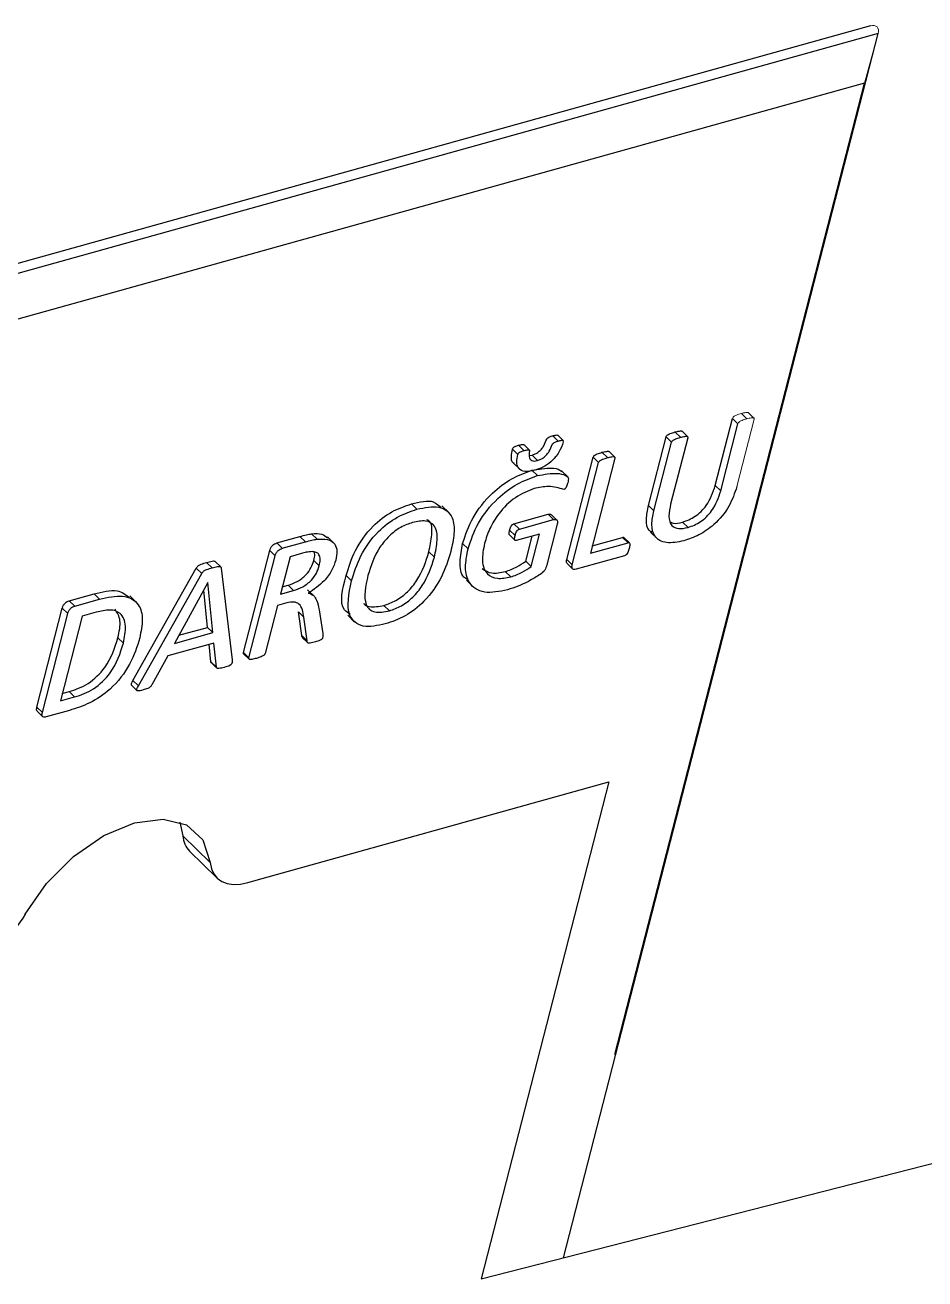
# Model space of a CAD drawing. Header units: millimetres. Extents: x 221 to 2771, y 196 to 840.
# Drawn here: x 936.946 to 938.846, y 302.73 to 305.377 of the extents above; entities that cross this region are included whole.
import ezdxf

# ---------------------------------------------------------------- set-up
doc = ezdxf.new("R2010")
doc.units = ezdxf.units.MM

# ---------------------------------------------------------------- blocks, each defined once
blk = doc.blocks.new('K-2-A')
at = {"color": 0}
for p, q in [((-1347.412, -9184.53), (-1381.565, -9194.048)), ((-1347.197, -9184.748), (-1381.344, -9194.264)), ((-1356.058, -9219.212), (-1347.197, -9184.748)), ((-1347.578, -9186.144), (-1380.32, -9195.268)), ((-1354.608, -9213.486), (-1347.578, -9186.144)), ((-1351.781, -9197.471), (-1351.296, -9195.583)), ((-1351.628, -9197.622), (-1351.142, -9195.733)), ((-1356.201, -9196.219), (-1356.354, -9196.069)), ((-1356.064, -9196.206), (-1356.217, -9196.056)), ((-1353.662, -9198.032), (-1353.166, -9196.104)), ((-1353.013, -9196.254), (-1353.166, -9196.104)), ((-1352.557, -9196.127), (-1353.037, -9197.994)), ((-1352.764, -9196.114), (-1352.917, -9195.963)), ((-1352.562, -9196.093), (-1352.715, -9195.942)), ((-1357.337, -9196.597), (-1357.49, -9196.446)), ((-1357.17, -9196.489), (-1357.323, -9196.339)), ((-1357.019, -9196.47), (-1357.172, -9196.32)), ((-1354.819, -9196.686), (-1354.972, -9196.536)), ((-1354.615, -9196.665), (-1354.769, -9196.514)), ((-1353.509, -9198.182), (-1353.013, -9196.254)), ((-1357.468, -9196.836), (-1357.276, -9197.023)), ((-1357.022, -9196.63), (-1356.939, -9196.616)), ((-1356.786, -9196.766), (-1356.939, -9196.616)), ((-1355.959, -9199.552), (-1355.22, -9196.676)), ((-1355.806, -9199.702), (-1355.066, -9196.827)), ((-1354.61, -9196.699), (-1355.298, -9199.376)), ((-1355.066, -9196.827), (-1355.22, -9196.676)), ((-1356.788, -9197.192), (-1356.941, -9197.042)), ((-1355.924, -9197.239), (-1356.116, -9197.052)), ((-1351.628, -9197.622), (-1351.781, -9197.471)), ((-1360.181, -9198.138), (-1360.334, -9197.988)), ((-1359.285, -9198.231), (-1359.477, -9198.043)), ((-1357.448, -9198.547), (-1356.485, -9198.278)), ((-1356.331, -9198.428), (-1356.485, -9198.278)), ((-1356.24, -9198.443), (-1356.393, -9198.293)), ((-1353.509, -9198.182), (-1353.662, -9198.032)), ((-1357.295, -9198.697), (-1357.448, -9198.547)), ((-1357.295, -9198.697), (-1356.331, -9198.428)), ((-1356.231, -9198.556), (-1356.536, -9199.741)), ((-1352.548, -9198.652), (-1352.701, -9198.502)), ((-1364.128, -9199.087), (-1363.473, -9198.905)), ((-1363.32, -9199.055), (-1363.473, -9198.905)), ((-1362.992, -9198.981), (-1363.145, -9198.831)), ((-1362.511, -9199.099), (-1362.702, -9198.911)), ((-1357.574, -9198.863), (-1357.42, -9199.013)), ((-1357.416, -9198.881), (-1357.57, -9198.731)), ((-1356.727, -9198.837), (-1357.383, -9199.02)), ((-1357.116, -9199.602), (-1356.934, -9198.895)), ((-1356.962, -9199.752), (-1356.727, -9198.837)), ((-1355.245, -9199.168), (-1354.391, -9198.93)), ((-1354.237, -9199.08), (-1354.391, -9198.93)), ((-1354.199, -9199.087), (-1354.352, -9198.937)), ((-1353.6, -9198.787), (-1353.408, -9198.975)), ((-1365.063, -9202.174), (-1364.323, -9199.298)), ((-1364.17, -9199.448), (-1364.323, -9199.298)), ((-1363.974, -9199.238), (-1364.128, -9199.087)), ((-1363.974, -9199.238), (-1363.32, -9199.055)), ((-1363.432, -9199.385), (-1363.753, -9199.474)), ((-1359.69, -9199.488), (-1359.843, -9199.337)), ((-1358.741, -9199.254), (-1358.894, -9199.104)), ((-1355.298, -9199.376), (-1354.237, -9199.08)), ((-1365.949, -9199.788), (-1366.103, -9199.638)), ((-1365.702, -9199.76), (-1365.856, -9199.61)), ((-1364.91, -9202.324), (-1364.17, -9199.448)), ((-1363.753, -9199.474), (-1364.025, -9200.53)), ((-1362.93, -9199.733), (-1363.084, -9199.583)), ((-1356.962, -9199.752), (-1357.116, -9199.602)), ((-1355.806, -9199.702), (-1355.959, -9199.552)), ((-1355.952, -9199.663), (-1355.799, -9199.813)), ((-1354.335, -9199.448), (-1355.696, -9199.828)), ((-1368.174, -9202.961), (-1366.391, -9199.795)), ((-1368.021, -9203.112), (-1366.238, -9199.946)), ((-1366.238, -9199.946), (-1366.391, -9199.795)), ((-1365.688, -9199.795), (-1365.382, -9202.378)), ((-1362.023, -9200.158), (-1362.176, -9200.008)), ((-1357.539, -9200.043), (-1357.692, -9199.893)), ((-1366.07, -9200.205), (-1367.008, -9201.915)), ((-1366.078, -9201.463), (-1366.184, -9200.414)), ((-1366.068, -9200.204), (-1366.07, -9200.205)), ((-1365.925, -9201.613), (-1366.068, -9200.204)), ((-1364.025, -9200.53), (-1363.652, -9200.426)), ((-1363.971, -9200.322), (-1363.805, -9200.275)), ((-1363.652, -9200.426), (-1363.805, -9200.275)), ((-1363.067, -9200.595), (-1363.259, -9200.408)), ((-1358.789, -9200.137), (-1358.598, -9200.325)), ((-1369.968, -9200.715), (-1369.27, -9200.52)), ((-1369.815, -9200.865), (-1369.968, -9200.715)), ((-1369.815, -9200.865), (-1369.116, -9200.671)), ((-1369.116, -9200.671), (-1369.27, -9200.52)), ((-1368.072, -9200.766), (-1368.264, -9200.578)), ((-1363.842, -9200.777), (-1364.107, -9200.851)), ((-1370.88, -9203.709), (-1370.164, -9200.926)), ((-1370.726, -9203.86), (-1370.011, -9201.076)), ((-1369.606, -9201.148), (-1370.219, -9203.534)), ((-1370.011, -9201.076), (-1370.164, -9200.926)), ((-1369.208, -9201.037), (-1369.606, -9201.148)), ((-1364.107, -9200.851), (-1364.453, -9202.195)), ((-1363.423, -9201.695), (-1363.518, -9201.031)), ((-1363.365, -9201.181), (-1363.518, -9201.031)), ((-1362.937, -9200.966), (-1362.835, -9201.58)), ((-1362.125, -9201.125), (-1361.933, -9201.313)), ((-1360.955, -9200.995), (-1361.108, -9200.845)), ((-1366.883, -9201.687), (-1366.078, -9201.463)), ((-1365.925, -9201.613), (-1366.078, -9201.463)), ((-1363.27, -9201.845), (-1363.365, -9201.181)), ((-1368.445, -9201.907), (-1368.599, -9201.756)), ((-1367.008, -9201.915), (-1365.925, -9201.613)), ((-1363.27, -9201.845), (-1363.423, -9201.695)), ((-1363.407, -9201.746), (-1363.254, -9201.896)), ((-1365.899, -9201.904), (-1367.194, -9202.265)), ((-1365.979, -9202.432), (-1366.032, -9201.941)), ((-1365.826, -9202.582), (-1365.899, -9201.904)), ((-1364.91, -9202.324), (-1365.063, -9202.174)), ((-1365.058, -9202.207), (-1364.905, -9202.358)), ((-1367.194, -9202.265), (-1367.64, -9203.078)), ((-1365.961, -9202.464), (-1365.979, -9202.432)), ((-1365.826, -9202.582), (-1365.979, -9202.432)), ((-1365.964, -9202.466), (-1365.811, -9202.616)), ((-1370.166, -9203.326), (-1369.97, -9203.271)), ((-1369.816, -9203.422), (-1369.97, -9203.271)), ((-1368.214, -9203.095), (-1368.06, -9203.246)), ((-1368.021, -9203.112), (-1368.174, -9202.961)), ((-1370.219, -9203.534), (-1369.816, -9203.422)), ((-1370.726, -9203.86), (-1370.88, -9203.709)), ((-1370.873, -9203.82), (-1370.72, -9203.971)), ((-1369.963, -9203.803), (-1370.617, -9203.986)), ((-1364.942, -9208.648), (-1354.776, -9205.816)), ((-1354.776, -9205.816), (-1358.373, -9219.805)), ((-1366.859, -9206.944), (-1366.771, -9207.335)), ((-1366.771, -9207.335), (-1366.004, -9208.086)), ((-1366.579, -9207.763), (-1365.812, -9208.514)), ((-1358.373, -9219.805), (-1343.135, -9215.902))]:
    blk.add_line(p, q, dxfattribs=at)
at = {"color": 8, "linetype": 'Continuous', "lineweight": 15}
for p, q in [((-1347.197, -9184.748), (-1347.578, -9186.144)), ((-1350.893, -9195.592), (-1351.046, -9195.442)), ((-1350.691, -9195.573), (-1350.845, -9195.423)), ((-1351.142, -9195.733), (-1351.296, -9195.583)), ((-1350.686, -9195.606), (-1351.174, -9197.502))]:
    blk.add_line(p, q, dxfattribs=at)
at = {"color": 0, "flags": 128}
for points in [[(-1371.205, -9209.535), (-1370.611, -9208.675), (-1369.852, -9207.914), (-1368.998, -9207.325), (-1368.129, -9206.962), (-1367.327, -9206.859), (-1366.667, -9207.027), (-1366.212, -9207.449), (-1366.004, -9208.086)], [(-1366.004, -9208.086), (-1365.968, -9208.257), (-1365.9, -9208.405), (-1365.8, -9208.525), (-1365.672, -9208.616), (-1365.518, -9208.674), (-1365.343, -9208.7), (-1365.149, -9208.691), (-1364.942, -9208.648)]]:
    blk.add_lwpolyline(points, dxfattribs=at)
at = {"color": 0}
for centre, radius, start, end in [((-1366.09, -9207.286), 0.683, 184.0766, 224.2347), ((-1373.611, -9208.221), 2.742, 288.475, 331.3696)]:
    blk.add_arc(centre, radius, start, end, dxfattribs=at)
at = {"color": 8, "linetype": 'Continuous', "lineweight": 15}
blk.add_ellipse((-1347.488, -9184.825), major_axis=(0.26, 0.266), ratio=0.577299, start_param=5.480467, end_param=7.06845, dxfattribs=at)
for points, knots in [([(-1351.296, -9195.583), (-1351.291, -9195.571), (-1351.284, -9195.554), (-1351.264, -9195.533), (-1351.231, -9195.51), (-1351.157, -9195.477), (-1351.09, -9195.456), (-1351.046, -9195.442)], [0, 0, 0, 0, 0.124269, 0.186848, 0.249602, 0.499715, 1, 1, 1, 1]), ([(-1351.046, -9195.442), (-1351.004, -9195.433), (-1350.942, -9195.418), (-1350.869, -9195.408), (-1350.851, -9195.421), (-1350.846, -9195.425)], [0, 0, 0, 0, 0.592295, 0.888289, 1, 1, 1, 1]), ([(-1351.142, -9195.733), (-1351.138, -9195.721), (-1351.131, -9195.704), (-1351.111, -9195.683), (-1351.078, -9195.66), (-1351.003, -9195.627), (-1350.937, -9195.606), (-1350.893, -9195.592)], [0, 0, 0, 0, 0.124269, 0.186848, 0.249602, 0.499715, 1, 1, 1, 1]), ([(-1350.893, -9195.592), (-1350.85, -9195.582), (-1350.787, -9195.567), (-1350.715, -9195.56), (-1350.688, -9195.573), (-1350.683, -9195.59), (-1350.685, -9195.601), (-1350.686, -9195.606)], [0, 0, 0, 0, 0.500372, 0.750428, 0.874704, 0.937226, 1, 1, 1, 1])]:
    blk.add_open_spline(points, degree=3, knots=knots, dxfattribs=at)
at = {"color": 0}
for points, knots in [([(-1356.939, -9196.616), (-1356.909, -9196.606), (-1356.848, -9196.586), (-1356.754, -9196.527), (-1356.671, -9196.447), (-1356.582, -9196.323), (-1356.557, -9196.223), (-1356.513, -9196.144), (-1356.485, -9196.116), (-1356.429, -9196.091), (-1356.384, -9196.078), (-1356.354, -9196.069)], [0, 0, 0, 0, 0.125153, 0.250026, 0.374997, 0.499856, 0.749759, 0.781105, 0.812311, 0.874694, 1, 1, 1, 1]), ([(-1356.786, -9196.766), (-1356.755, -9196.756), (-1356.694, -9196.736), (-1356.6, -9196.678), (-1356.517, -9196.597), (-1356.428, -9196.473), (-1356.404, -9196.373), (-1356.36, -9196.294), (-1356.331, -9196.266), (-1356.276, -9196.241), (-1356.231, -9196.228), (-1356.201, -9196.219)], [0, 0, 0, 0, 0.125153, 0.250026, 0.374997, 0.499856, 0.749759, 0.781105, 0.812311, 0.874694, 1, 1, 1, 1]), ([(-1356.354, -9196.069), (-1356.324, -9196.062), (-1356.278, -9196.05), (-1356.226, -9196.044), (-1356.219, -9196.056), (-1356.218, -9196.057)], [0, 0, 0, 0, 0.639861, 0.959341, 1, 1, 1, 1]), ([(-1356.201, -9196.219), (-1356.17, -9196.211), (-1356.123, -9196.198), (-1356.07, -9196.196), (-1356.056, -9196.217), (-1356.058, -9196.233), (-1356.059, -9196.241)], [0, 0, 0, 0, 0.500255, 0.750029, 0.873071, 1, 1, 1, 1]), ([(-1353.166, -9196.104), (-1353.162, -9196.092), (-1353.155, -9196.075), (-1353.135, -9196.054), (-1353.102, -9196.031), (-1353.027, -9195.998), (-1352.961, -9195.977), (-1352.917, -9195.963)], [0, 0, 0, 0, 0.124323, 0.186906, 0.249666, 0.499686, 1, 1, 1, 1]), ([(-1353.013, -9196.254), (-1353.009, -9196.243), (-1353.002, -9196.225), (-1352.982, -9196.205), (-1352.948, -9196.181), (-1352.874, -9196.148), (-1352.808, -9196.127), (-1352.764, -9196.114)], [0, 0, 0, 0, 0.124323, 0.186906, 0.249666, 0.499686, 1, 1, 1, 1]), ([(-1352.917, -9195.963), (-1352.874, -9195.953), (-1352.809, -9195.937), (-1352.744, -9195.932), (-1352.72, -9195.937), (-1352.717, -9195.942), (-1352.716, -9195.943)], [0, 0, 0, 0, 0.597217, 0.895751, 0.970341, 1, 1, 1, 1]), ([(-1352.764, -9196.114), (-1352.721, -9196.103), (-1352.657, -9196.088), (-1352.59, -9196.082), (-1352.565, -9196.089), (-1352.554, -9196.101), (-1352.556, -9196.117), (-1352.557, -9196.127)], [0, 0, 0, 0, 0.500418, 0.750564, 0.813065, 0.875868, 1, 1, 1, 1]), ([(-1357.441, -9196.844), (-1357.451, -9196.84), (-1357.514, -9196.812), (-1357.53, -9196.66), (-1357.504, -9196.518), (-1357.49, -9196.446)], [0, 0, 0, 0, 0.090776, 0.544483, 1, 1, 1, 1]), ([(-1357.49, -9196.446), (-1357.488, -9196.438), (-1357.482, -9196.423), (-1357.463, -9196.399), (-1357.44, -9196.382), (-1357.392, -9196.359), (-1357.354, -9196.348), (-1357.323, -9196.339)], [0, 0, 0, 0, 0.126455, 0.249855, 0.37605, 0.50096, 1, 1, 1, 1]), ([(-1357.337, -9196.597), (-1357.334, -9196.589), (-1357.328, -9196.573), (-1357.31, -9196.549), (-1357.286, -9196.532), (-1357.239, -9196.509), (-1357.201, -9196.498), (-1357.17, -9196.489)], [0, 0, 0, 0, 0.126455, 0.249855, 0.37605, 0.50096, 1, 1, 1, 1]), ([(-1357.323, -9196.339), (-1357.292, -9196.331), (-1357.246, -9196.318), (-1357.198, -9196.313), (-1357.175, -9196.314), (-1357.173, -9196.32), (-1357.173, -9196.32)], [0, 0, 0, 0, 0.56765, 0.85107, 0.992348, 1, 1, 1, 1]), ([(-1357.17, -9196.489), (-1357.139, -9196.481), (-1357.094, -9196.469), (-1357.043, -9196.462), (-1357.017, -9196.467), (-1357.008, -9196.508), (-1357.028, -9196.579), (-1357.023, -9196.659), (-1357.005, -9196.729), (-1356.952, -9196.773), (-1356.876, -9196.787), (-1356.816, -9196.773), (-1356.786, -9196.766)], [0, 0, 0, 0, 0.125175, 0.187672, 0.218826, 0.249874, 0.389983, 0.500105, 0.625117, 0.750126, 0.87491, 1, 1, 1, 1]), ([(-1356.059, -9196.241), (-1356.092, -9196.339), (-1356.156, -9196.534), (-1356.385, -9196.801), (-1356.637, -9196.967), (-1356.788, -9197.018), (-1356.863, -9197.043)], [0, 0, 0, 0, 0.280245, 0.558746, 0.779046, 1, 1, 1, 1]), ([(-1355.22, -9196.676), (-1355.215, -9196.665), (-1355.209, -9196.647), (-1355.189, -9196.627), (-1355.156, -9196.604), (-1355.081, -9196.571), (-1355.016, -9196.55), (-1354.972, -9196.536)], [0, 0, 0, 0, 0.12422, 0.186923, 0.249612, 0.499733, 1, 1, 1, 1]), ([(-1354.972, -9196.536), (-1354.929, -9196.525), (-1354.864, -9196.509), (-1354.798, -9196.504), (-1354.774, -9196.509), (-1354.77, -9196.514), (-1354.769, -9196.515)], [0, 0, 0, 0, 0.596703, 0.895103, 0.969721, 1, 1, 1, 1]), ([(-1356.863, -9197.043), (-1356.956, -9197.063), (-1357.141, -9197.102), (-1357.329, -9197.01), (-1357.382, -9196.816), (-1357.352, -9196.67), (-1357.337, -9196.597)], [0, 0, 0, 0, 0.2803987, 0.5592368, 0.7791794, 1, 1, 1, 1]), ([(-1355.066, -9196.827), (-1355.062, -9196.815), (-1355.055, -9196.798), (-1355.035, -9196.777), (-1355.002, -9196.754), (-1354.928, -9196.721), (-1354.862, -9196.7), (-1354.819, -9196.686)], [0, 0, 0, 0, 0.12422, 0.186923, 0.249612, 0.499733, 1, 1, 1, 1]), ([(-1354.819, -9196.686), (-1354.776, -9196.676), (-1354.711, -9196.66), (-1354.644, -9196.654), (-1354.618, -9196.661), (-1354.607, -9196.673), (-1354.609, -9196.689), (-1354.61, -9196.699)], [0, 0, 0, 0, 0.500347, 0.750563, 0.813131, 0.875822, 1, 1, 1, 1]), ([(-1358.894, -9199.104), (-1358.813, -9198.862), (-1358.653, -9198.378), (-1358.122, -9197.705), (-1357.507, -9197.243), (-1357.13, -9197.109), (-1356.941, -9197.042)], [0, 0, 0, 0, 0.280315, 0.559412, 0.779539, 1, 1, 1, 1]), ([(-1358.741, -9199.254), (-1358.66, -9199.012), (-1358.5, -9198.528), (-1357.969, -9197.855), (-1357.354, -9197.393), (-1356.977, -9197.259), (-1356.788, -9197.192)], [0, 0, 0, 0, 0.280315, 0.559412, 0.779539, 1, 1, 1, 1]), ([(-1356.941, -9197.042), (-1356.753, -9197.009), (-1356.469, -9196.96), (-1356.189, -9196.997), (-1356.12, -9197.062), (-1356.104, -9197.078)], [0, 0, 0, 0, 0.603365, 0.905532, 1, 1, 1, 1]), ([(-1356.788, -9197.192), (-1356.595, -9197.156), (-1356.305, -9197.102), (-1356.035, -9197.161), (-1355.898, -9197.239), (-1355.921, -9197.341), (-1355.932, -9197.392)], [0, 0, 0, 0, 0.5004065, 0.7510121, 0.8755812, 1, 1, 1, 1]), ([(-1356.88, -9197.559), (-1357.058, -9197.628), (-1357.415, -9197.766), (-1357.868, -9198.223), (-1358.146, -9198.685), (-1358.233, -9198.961), (-1358.277, -9199.1)], [0, 0, 0, 0, 0.279339, 0.55824, 0.778936, 1, 1, 1, 1]), ([(-1356.048, -9197.583), (-1356.116, -9197.563), (-1356.251, -9197.522), (-1356.516, -9197.483), (-1356.742, -9197.53), (-1356.88, -9197.559)], [0, 0, 0, 0, 0.279664, 0.560282, 1, 1, 1, 1]), ([(-1355.932, -9197.392), (-1355.942, -9197.426), (-1355.956, -9197.478), (-1355.99, -9197.541), (-1356.022, -9197.573), (-1356.04, -9197.579), (-1356.048, -9197.583)], [0, 0, 0, 0, 0.500892, 0.750478, 0.875228, 1, 1, 1, 1]), ([(-1352.701, -9198.502), (-1352.582, -9198.459), (-1352.344, -9198.373), (-1351.944, -9197.972), (-1351.843, -9197.661), (-1351.781, -9197.471)], [0, 0, 0, 0, 0.280842, 0.5600096, 1, 1, 1, 1]), ([(-1351.174, -9197.502), (-1351.234, -9197.686), (-1351.355, -9198.052), (-1351.768, -9198.563), (-1352.243, -9198.885), (-1352.527, -9198.979), (-1352.669, -9199.027)], [0, 0, 0, 0, 0.2802905, 0.558977, 0.7791231, 1, 1, 1, 1]), ([(-1352.548, -9198.652), (-1352.429, -9198.609), (-1352.19, -9198.523), (-1351.791, -9198.122), (-1351.69, -9197.812), (-1351.628, -9197.622)], [0, 0, 0, 0, 0.280842, 0.5600096, 1, 1, 1, 1]), ([(-1362.176, -9200.008), (-1362.103, -9199.774), (-1361.958, -9199.308), (-1361.487, -9198.634), (-1360.884, -9198.175), (-1360.518, -9198.05), (-1360.334, -9197.988)], [0, 0, 0, 0, 0.280838, 0.559695, 0.779454, 1, 1, 1, 1]), ([(-1360.334, -9197.988), (-1360.105, -9197.931), (-1359.742, -9197.842), (-1359.565, -9198.037), (-1359.5, -9198.109)], [0, 0, 0, 0, 0.631839, 1, 1, 1, 1]), ([(-1362.023, -9200.158), (-1361.95, -9199.924), (-1361.805, -9199.458), (-1361.333, -9198.784), (-1360.73, -9198.325), (-1360.364, -9198.201), (-1360.181, -9198.138)], [0, 0, 0, 0, 0.280838, 0.559695, 0.779454, 1, 1, 1, 1]), ([(-1360.181, -9198.138), (-1359.962, -9198.093), (-1359.526, -9198.004), (-1359.153, -9198.314), (-1359.115, -9198.813), (-1359.189, -9199.157), (-1359.226, -9199.33)], [0, 0, 0, 0, 0.280116, 0.557979, 0.77864, 1, 1, 1, 1]), ([(-1356.485, -9198.278), (-1356.462, -9198.274), (-1356.423, -9198.267), (-1356.404, -9198.288), (-1356.396, -9198.296)], [0, 0, 0, 0, 0.60586, 1, 1, 1, 1]), ([(-1353.56, -9198.781), (-1353.587, -9198.768), (-1353.707, -9198.711), (-1353.735, -9198.424), (-1353.687, -9198.163), (-1353.662, -9198.032)], [0, 0, 0, 0, 0.125692, 0.562158, 1, 1, 1, 1]), ([(-1352.669, -9199.027), (-1352.838, -9199.061), (-1353.175, -9199.129), (-1353.505, -9198.942), (-1353.59, -9198.583), (-1353.536, -9198.316), (-1353.509, -9198.182)], [0, 0, 0, 0, 0.280329, 0.558883, 0.779094, 1, 1, 1, 1]), ([(-1353.037, -9197.994), (-1353.061, -9198.111), (-1353.11, -9198.343), (-1353.037, -9198.607), (-1352.82, -9198.708), (-1352.639, -9198.671), (-1352.548, -9198.652)], [0, 0, 0, 0, 0.280979, 0.560073, 0.779587, 1, 1, 1, 1]), ([(-1360.301, -9198.512), (-1360.413, -9198.55), (-1360.635, -9198.625), (-1360.969, -9198.882), (-1361.356, -9199.355), (-1361.476, -9199.737), (-1361.56, -9200.005)], [0, 0, 0, 0, 0.1872, 0.373877, 0.560788, 1, 1, 1, 1]), ([(-1359.69, -9199.488), (-1359.655, -9199.325), (-1359.584, -9199.001), (-1359.634, -9198.602), (-1359.919, -9198.431), (-1360.173, -9198.485), (-1360.301, -9198.512)], [0, 0, 0, 0, 0.281342, 0.560757, 0.779811, 1, 1, 1, 1]), ([(-1359.843, -9199.337), (-1359.812, -9199.179), (-1359.748, -9198.863), (-1359.749, -9198.507), (-1359.878, -9198.442), (-1359.897, -9198.433)], [0, 0, 0, 0, 0.4630981, 0.9230256, 1, 1, 1, 1]), ([(-1357.57, -9198.731), (-1357.561, -9198.697), (-1357.548, -9198.646), (-1357.508, -9198.583), (-1357.474, -9198.555), (-1357.457, -9198.549), (-1357.448, -9198.547)], [0, 0, 0, 0, 0.500691, 0.749743, 0.874661, 1, 1, 1, 1]), ([(-1356.331, -9198.428), (-1356.309, -9198.425), (-1356.265, -9198.419), (-1356.225, -9198.45), (-1356.22, -9198.502), (-1356.228, -9198.538), (-1356.231, -9198.556)], [0, 0, 0, 0, 0.279363, 0.558114, 0.779191, 1, 1, 1, 1]), ([(-1353.03, -9198.502), (-1353.008, -9198.514), (-1352.926, -9198.56), (-1352.797, -9198.527), (-1352.701, -9198.502)], [0, 0, 0, 0, 0.262651, 1, 1, 1, 1]), ([(-1363.473, -9198.905), (-1363.411, -9198.889), (-1363.3, -9198.86), (-1363.193, -9198.84), (-1363.145, -9198.831)], [0, 0, 0, 0, 0.5599439, 1, 1, 1, 1]), ([(-1363.32, -9199.055), (-1363.258, -9199.039), (-1363.147, -9199.01), (-1363.039, -9198.99), (-1362.992, -9198.981)], [0, 0, 0, 0, 0.5599439, 1, 1, 1, 1]), ([(-1363.145, -9198.831), (-1363.04, -9198.823), (-1362.855, -9198.808), (-1362.743, -9198.902), (-1362.694, -9198.943)], [0, 0, 0, 0, 0.56408, 1, 1, 1, 1]), ([(-1362.992, -9198.981), (-1362.89, -9198.976), (-1362.687, -9198.966), (-1362.485, -9199.09), (-1362.415, -9199.31), (-1362.448, -9199.482), (-1362.464, -9199.568)], [0, 0, 0, 0, 0.280615, 0.559781, 0.779581, 1, 1, 1, 1]), ([(-1357.573, -9198.863), (-1357.574, -9198.862), (-1357.584, -9198.856), (-1357.586, -9198.809), (-1357.576, -9198.762), (-1357.57, -9198.731)], [0, 0, 0, 0, 0.00947, 0.338197, 1, 1, 1, 1]), ([(-1357.383, -9199.02), (-1357.391, -9199.021), (-1357.407, -9199.024), (-1357.427, -9199.01), (-1357.435, -9198.962), (-1357.424, -9198.913), (-1357.416, -9198.881)], [0, 0, 0, 0, 0.124463, 0.25024, 0.499063, 1, 1, 1, 1]), ([(-1357.416, -9198.881), (-1357.407, -9198.847), (-1357.394, -9198.796), (-1357.354, -9198.734), (-1357.321, -9198.706), (-1357.303, -9198.7), (-1357.295, -9198.697)], [0, 0, 0, 0, 0.500691, 0.749743, 0.874661, 1, 1, 1, 1]), ([(-1354.391, -9198.93), (-1354.382, -9198.928), (-1354.365, -9198.925), (-1354.357, -9198.934), (-1354.353, -9198.938)], [0, 0, 0, 0, 0.55645, 1, 1, 1, 1]), ([(-1364.323, -9199.298), (-1364.316, -9199.273), (-1364.302, -9199.225), (-1364.248, -9199.155), (-1364.186, -9199.109), (-1364.147, -9199.095), (-1364.128, -9199.087)], [0, 0, 0, 0, 0.28051, 0.55804, 0.779175, 1, 1, 1, 1]), ([(-1364.17, -9199.448), (-1364.163, -9199.424), (-1364.149, -9199.375), (-1364.095, -9199.305), (-1364.032, -9199.26), (-1363.994, -9199.245), (-1363.974, -9199.238)], [0, 0, 0, 0, 0.28051, 0.55804, 0.779175, 1, 1, 1, 1]), ([(-1363.131, -9199.33), (-1363.185, -9199.335), (-1363.282, -9199.343), (-1363.386, -9199.372), (-1363.432, -9199.385)], [0, 0, 0, 0, 0.55952, 1, 1, 1, 1]), ([(-1362.93, -9199.733), (-1362.918, -9199.674), (-1362.894, -9199.555), (-1362.923, -9199.417), (-1363.011, -9199.343), (-1363.091, -9199.334), (-1363.131, -9199.33)], [0, 0, 0, 0, 0.280348, 0.559852, 0.779722, 1, 1, 1, 1]), ([(-1363.084, -9199.583), (-1363.069, -9199.521), (-1363.046, -9199.431), (-1363.068, -9199.363), (-1363.074, -9199.341)], [0, 0, 0, 0, 0.674768, 1, 1, 1, 1]), ([(-1361.108, -9200.845), (-1360.996, -9200.807), (-1360.771, -9200.731), (-1360.433, -9200.472), (-1360.047, -9199.992), (-1359.927, -9199.607), (-1359.843, -9199.337)], [0, 0, 0, 0, 0.187226, 0.373873, 0.560704, 1, 1, 1, 1]), ([(-1359.226, -9199.33), (-1359.299, -9199.565), (-1359.443, -9200.033), (-1359.911, -9200.713), (-1360.517, -9201.179), (-1360.885, -9201.305), (-1361.07, -9201.368)], [0, 0, 0, 0, 0.280877, 0.559835, 0.779489, 1, 1, 1, 1]), ([(-1358.74, -9200.121), (-1358.781, -9200.1), (-1358.945, -9200.015), (-1358.989, -9199.629), (-1358.926, -9199.279), (-1358.894, -9199.104)], [0, 0, 0, 0, 0.143916, 0.571441, 1, 1, 1, 1]), ([(-1357.628, -9200.409), (-1357.855, -9200.453), (-1358.308, -9200.543), (-1358.729, -9200.268), (-1358.846, -9199.791), (-1358.776, -9199.433), (-1358.741, -9199.254)], [0, 0, 0, 0, 0.28012, 0.558798, 0.779132, 1, 1, 1, 1]), ([(-1358.277, -9199.1), (-1358.31, -9199.269), (-1358.375, -9199.605), (-1358.244, -9199.97), (-1357.933, -9200.119), (-1357.67, -9200.068), (-1357.539, -9200.043)], [0, 0, 0, 0, 0.280622, 0.560021, 0.779772, 1, 1, 1, 1]), ([(-1354.204, -9199.24), (-1354.214, -9199.278), (-1354.229, -9199.335), (-1354.27, -9199.404), (-1354.306, -9199.438), (-1354.326, -9199.445), (-1354.335, -9199.448)], [0, 0, 0, 0, 0.5008918, 0.7502133, 0.8747895, 1, 1, 1, 1]), ([(-1354.237, -9199.08), (-1354.229, -9199.079), (-1354.211, -9199.076), (-1354.189, -9199.094), (-1354.181, -9199.148), (-1354.195, -9199.203), (-1354.204, -9199.24)], [0, 0, 0, 0, 0.124352, 0.249766, 0.499002, 1, 1, 1, 1]), ([(-1366.391, -9199.795), (-1366.383, -9199.782), (-1366.367, -9199.757), (-1366.318, -9199.713), (-1366.227, -9199.673), (-1366.152, -9199.652), (-1366.103, -9199.638)], [0, 0, 0, 0, 0.125098, 0.2497, 0.499265, 1, 1, 1, 1]), ([(-1366.103, -9199.638), (-1366.051, -9199.624), (-1365.973, -9199.603), (-1365.884, -9199.59), (-1365.863, -9199.607), (-1365.857, -9199.611)], [0, 0, 0, 0, 0.593248, 0.888802, 1, 1, 1, 1]), ([(-1365.949, -9199.788), (-1365.897, -9199.774), (-1365.818, -9199.752), (-1365.73, -9199.742), (-1365.694, -9199.763), (-1365.69, -9199.784), (-1365.688, -9199.795)], [0, 0, 0, 0, 0.500838, 0.750354, 0.874905, 1, 1, 1, 1]), ([(-1363.805, -9200.275), (-1363.72, -9200.247), (-1363.551, -9200.191), (-1363.31, -9200.008), (-1363.149, -9199.785), (-1363.105, -9199.65), (-1363.084, -9199.583)], [0, 0, 0, 0, 0.2806129, 0.5596646, 0.7793112, 1, 1, 1, 1]), ([(-1363.652, -9200.426), (-1363.567, -9200.398), (-1363.397, -9200.341), (-1363.156, -9200.158), (-1362.995, -9199.935), (-1362.952, -9199.8), (-1362.93, -9199.733)], [0, 0, 0, 0, 0.2806129, 0.5596646, 0.7793112, 1, 1, 1, 1]), ([(-1362.464, -9199.568), (-1362.496, -9199.667), (-1362.56, -9199.865), (-1362.826, -9200.226), (-1363.082, -9200.396), (-1363.239, -9200.5)], [0, 0, 0, 0, 0.280683, 0.560599, 1, 1, 1, 1]), ([(-1360.955, -9200.995), (-1360.842, -9200.957), (-1360.617, -9200.881), (-1360.28, -9200.622), (-1359.894, -9200.142), (-1359.774, -9199.757), (-1359.69, -9199.488)], [0, 0, 0, 0, 0.187226, 0.373873, 0.560704, 1, 1, 1, 1]), ([(-1357.692, -9199.893), (-1357.584, -9199.856), (-1357.392, -9199.79), (-1357.2, -9199.659), (-1357.116, -9199.602)], [0, 0, 0, 0, 0.559925, 1, 1, 1, 1]), ([(-1356.536, -9199.741), (-1356.543, -9199.765), (-1356.557, -9199.813), (-1356.623, -9199.916), (-1356.802, -9200.03), (-1357.138, -9200.236), (-1357.432, -9200.34), (-1357.628, -9200.409)], [0, 0, 0, 0, 0.062631, 0.124905, 0.249495, 0.500091, 1, 1, 1, 1]), ([(-1357.539, -9200.043), (-1357.431, -9200.006), (-1357.238, -9199.94), (-1357.047, -9199.809), (-1356.962, -9199.752)], [0, 0, 0, 0, 0.559925, 1, 1, 1, 1]), ([(-1355.95, -9199.659), (-1355.953, -9199.657), (-1355.97, -9199.649), (-1355.97, -9199.607), (-1355.963, -9199.57), (-1355.959, -9199.552)], [0, 0, 0, 0, 0.127794, 0.563484, 1, 1, 1, 1]), ([(-1355.696, -9199.828), (-1355.719, -9199.831), (-1355.765, -9199.838), (-1355.811, -9199.811), (-1355.818, -9199.758), (-1355.81, -9199.721), (-1355.806, -9199.702)], [0, 0, 0, 0, 0.279855, 0.559565, 0.779574, 1, 1, 1, 1]), ([(-1366.238, -9199.946), (-1366.23, -9199.933), (-1366.214, -9199.907), (-1366.165, -9199.863), (-1366.073, -9199.823), (-1365.999, -9199.802), (-1365.949, -9199.788)], [0, 0, 0, 0, 0.125098, 0.2497, 0.499265, 1, 1, 1, 1]), ([(-1362.062, -9201.097), (-1362.12, -9201.058), (-1362.397, -9200.874), (-1362.274, -9200.391), (-1362.176, -9200.008)], [0, 0, 0, 0, 0.2093792, 1, 1, 1, 1]), ([(-1361.56, -9200.005), (-1361.625, -9200.307), (-1361.707, -9200.687), (-1361.525, -9200.967), (-1361.322, -9201.07), (-1361.101, -9201.025), (-1360.955, -9200.995)], [0, 0, 0, 0, 0.498638, 0.624263, 0.749922, 1, 1, 1, 1]), ([(-1358.341, -9199.809), (-1358.258, -9199.864), (-1358.091, -9199.975), (-1357.826, -9199.92), (-1357.692, -9199.893)], [0, 0, 0, 0, 0.494711, 1, 1, 1, 1]), ([(-1369.27, -9200.52), (-1369.036, -9200.462), (-1368.619, -9200.357), (-1368.377, -9200.545), (-1368.27, -9200.628)], [0, 0, 0, 0, 0.559807, 1, 1, 1, 1]), ([(-1361.07, -9201.368), (-1361.291, -9201.414), (-1361.732, -9201.507), (-1362.212, -9201.095), (-1362.095, -9200.514), (-1362.023, -9200.158)], [0, 0, 0, 0, 0.281158, 0.559867, 1, 1, 1, 1]), ([(-1370.164, -9200.926), (-1370.157, -9200.901), (-1370.143, -9200.853), (-1370.089, -9200.783), (-1370.026, -9200.737), (-1369.988, -9200.722), (-1369.968, -9200.715)], [0, 0, 0, 0, 0.28034, 0.557933, 0.779198, 1, 1, 1, 1]), ([(-1369.116, -9200.671), (-1368.89, -9200.62), (-1368.44, -9200.519), (-1367.993, -9200.756), (-1367.878, -9201.23), (-1367.949, -9201.584), (-1367.984, -9201.761)], [0, 0, 0, 0, 0.280543, 0.558946, 0.779123, 1, 1, 1, 1]), ([(-1363.365, -9201.181), (-1363.386, -9201.034), (-1363.416, -9200.829), (-1363.642, -9200.734), (-1363.775, -9200.763), (-1363.842, -9200.777)], [0, 0, 0, 0, 0.559381, 0.779433, 1, 1, 1, 1]), ([(-1363.239, -9200.5), (-1363.186, -9200.518), (-1363.08, -9200.556), (-1362.983, -9200.726), (-1362.954, -9200.875), (-1362.937, -9200.966)], [0, 0, 0, 0, 0.27927, 0.559349, 1, 1, 1, 1]), ([(-1361.679, -9200.79), (-1361.676, -9200.795), (-1361.642, -9200.847), (-1361.468, -9200.914), (-1361.252, -9200.872), (-1361.108, -9200.845)], [0, 0, 0, 0, 0.037993, 0.359722, 1, 1, 1, 1]), ([(-1370.011, -9201.076), (-1370.004, -9201.052), (-1369.989, -9201.003), (-1369.936, -9200.933), (-1369.873, -9200.887), (-1369.834, -9200.873), (-1369.815, -9200.865)], [0, 0, 0, 0, 0.28034, 0.557933, 0.779198, 1, 1, 1, 1]), ([(-1368.445, -9201.907), (-1368.412, -9201.741), (-1368.345, -9201.41), (-1368.482, -9201.053), (-1368.816, -9200.944), (-1369.077, -9201.006), (-1369.208, -9201.037)], [0, 0, 0, 0, 0.280837, 0.55947, 0.779183, 1, 1, 1, 1]), ([(-1368.599, -9201.756), (-1368.561, -9201.586), (-1368.488, -9201.258), (-1368.618, -9201.049), (-1368.68, -9200.948)], [0, 0, 0, 0, 0.519985, 1, 1, 1, 1]), ([(-1369.97, -9203.271), (-1369.792, -9203.214), (-1369.438, -9203.099), (-1368.828, -9202.506), (-1368.686, -9202.041), (-1368.599, -9201.756)], [0, 0, 0, 0, 0.2814818, 0.5597851, 1, 1, 1, 1]), ([(-1367.984, -9201.761), (-1368.06, -9202.006), (-1368.211, -9202.495), (-1368.749, -9203.197), (-1369.393, -9203.62), (-1369.773, -9203.742), (-1369.963, -9203.803)], [0, 0, 0, 0, 0.2807682, 0.5589682, 0.7789452, 1, 1, 1, 1]), ([(-1363.406, -9201.744), (-1363.407, -9201.743), (-1363.424, -9201.737), (-1363.424, -9201.714), (-1363.423, -9201.695)], [0, 0, 0, 0, 0.1179889, 1, 1, 1, 1]), ([(-1363.069, -9201.882), (-1363.121, -9201.898), (-1363.192, -9201.92), (-1363.265, -9201.898), (-1363.268, -9201.863), (-1363.27, -9201.845)], [0, 0, 0, 0, 0.561095, 0.779616, 1, 1, 1, 1]), ([(-1362.828, -9201.743), (-1362.832, -9201.755), (-1362.837, -9201.772), (-1362.855, -9201.793), (-1362.887, -9201.818), (-1362.961, -9201.85), (-1363.026, -9201.869), (-1363.069, -9201.882)], [0, 0, 0, 0, 0.124472, 0.187042, 0.249846, 0.499575, 1, 1, 1, 1]), ([(-1362.835, -9201.58), (-1362.831, -9201.609), (-1362.822, -9201.66), (-1362.826, -9201.718), (-1362.828, -9201.743)], [0, 0, 0, 0, 0.56083, 1, 1, 1, 1]), ([(-1369.816, -9203.422), (-1369.638, -9203.364), (-1369.285, -9203.249), (-1368.675, -9202.656), (-1368.532, -9202.191), (-1368.445, -9201.907)], [0, 0, 0, 0, 0.2814818, 0.5597851, 1, 1, 1, 1]), ([(-1365.058, -9202.207), (-1365.059, -9202.205), (-1365.067, -9202.199), (-1365.065, -9202.185), (-1365.063, -9202.174)], [0, 0, 0, 0, 0.202323, 1, 1, 1, 1]), ([(-1364.453, -9202.195), (-1364.455, -9202.201), (-1364.458, -9202.212), (-1364.474, -9202.235), (-1364.512, -9202.267), (-1364.591, -9202.303), (-1364.657, -9202.323), (-1364.701, -9202.337)], [0, 0, 0, 0, 0.062642, 0.125203, 0.249625, 0.499667, 1, 1, 1, 1]), ([(-1365.382, -9202.378), (-1365.38, -9202.402), (-1365.377, -9202.432), (-1365.388, -9202.473), (-1365.399, -9202.495), (-1365.416, -9202.515), (-1365.486, -9202.563), (-1365.549, -9202.576), (-1365.604, -9202.589)], [0, 0, 0, 0, 0.249606, 0.312741, 0.375268, 0.438094, 0.5009, 1, 1, 1, 1]), ([(-1364.701, -9202.337), (-1364.744, -9202.347), (-1364.808, -9202.363), (-1364.876, -9202.37), (-1364.901, -9202.362), (-1364.913, -9202.351), (-1364.911, -9202.335), (-1364.91, -9202.324)], [0, 0, 0, 0, 0.500291, 0.750439, 0.813325, 0.875781, 1, 1, 1, 1]), ([(-1365.604, -9202.589), (-1365.653, -9202.602), (-1365.722, -9202.621), (-1365.812, -9202.63), (-1365.821, -9202.598), (-1365.826, -9202.582)], [0, 0, 0, 0, 0.56185, 0.781076, 1, 1, 1, 1]), ([(-1368.213, -9203.095), (-1368.216, -9203.091), (-1368.224, -9203.08), (-1368.213, -9203.031), (-1368.19, -9202.989), (-1368.174, -9202.961)], [0, 0, 0, 0, 0.126735, 0.417291, 1, 1, 1, 1]), ([(-1367.889, -9203.225), (-1367.945, -9203.243), (-1368.007, -9203.262), (-1368.06, -9203.249), (-1368.07, -9203.23), (-1368.06, -9203.182), (-1368.037, -9203.14), (-1368.021, -9203.112)], [0, 0, 0, 0, 0.499462, 0.562095, 0.624805, 0.749641, 1, 1, 1, 1]), ([(-1367.64, -9203.078), (-1367.646, -9203.089), (-1367.66, -9203.112), (-1367.699, -9203.153), (-1367.781, -9203.196), (-1367.846, -9203.214), (-1367.889, -9203.225)], [0, 0, 0, 0, 0.125317, 0.250127, 0.499005, 1, 1, 1, 1]), ([(-1370.87, -9203.817), (-1370.874, -9203.815), (-1370.891, -9203.807), (-1370.891, -9203.764), (-1370.884, -9203.728), (-1370.88, -9203.709)], [0, 0, 0, 0, 0.129996, 0.56461, 1, 1, 1, 1]), ([(-1370.617, -9203.986), (-1370.64, -9203.989), (-1370.686, -9203.996), (-1370.732, -9203.969), (-1370.739, -9203.916), (-1370.731, -9203.878), (-1370.726, -9203.86)], [0, 0, 0, 0, 0.279816, 0.559511, 0.779559, 1, 1, 1, 1])]:
    blk.add_open_spline(points, degree=3, knots=knots, dxfattribs=at)

msp = doc.modelspace()

# ---------------------------------------------------------------- block references
at = {"color": 7, "xscale": 0.075, "yscale": 0.075, "zscale": 0.075}
msp.add_blockref('K-2-A', (1039.7868, 994.2153), dxfattribs=at)

doc.saveas('drawing.dxf')
